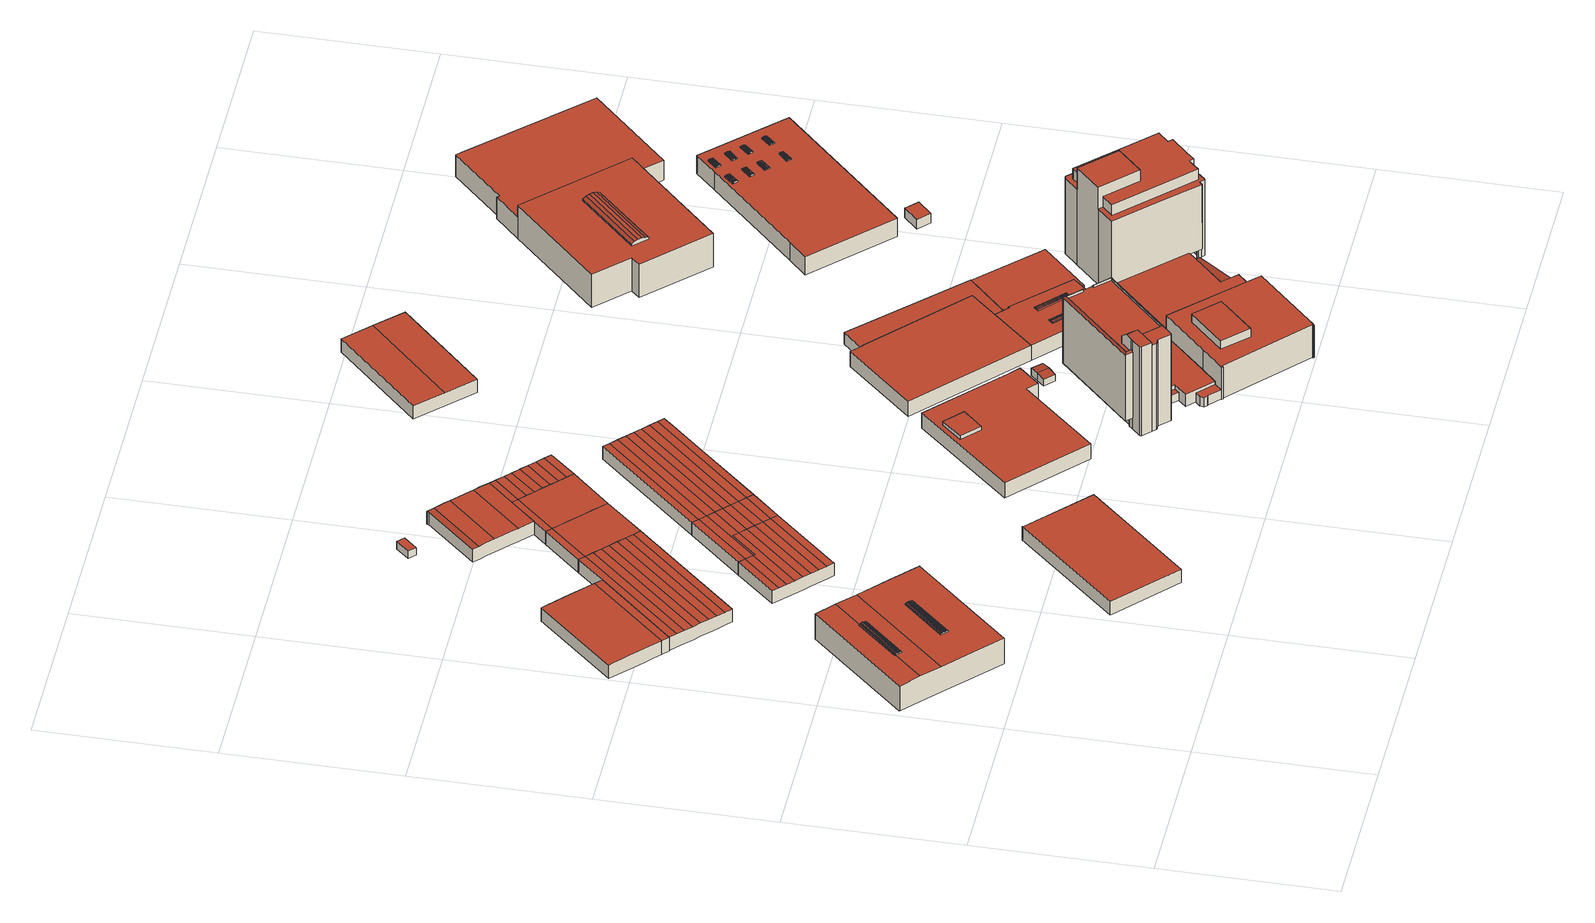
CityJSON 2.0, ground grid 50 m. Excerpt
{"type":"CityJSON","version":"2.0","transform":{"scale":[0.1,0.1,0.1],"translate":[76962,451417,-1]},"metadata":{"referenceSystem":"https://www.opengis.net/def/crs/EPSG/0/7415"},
"CityObjects":{
"building1":{"type":"Building","attributes":{"Volume":10747.98,"Dakoppervlakte":1356.58,"Muuroppervlakte":1214.18,"Vloeroppervlakte":1278.94,"hoogte_Z_max_in_m_NAP":8.5,"GEB_DOEL":"industriefunctie - overige gebruiksfunctie","dateOfConstruction":"2018-01-01","measuredHeight":8.97},"geometry":[{"type":"Solid","lod":"2","boundaries":[[[[0,1,2,3,4,5,6,7,8,9,10,11,12,13]],[[14,15,16,17,18,19,20,21,22]],[[23,24,25,26,14,22,27,28]],[[16,15,29,30,31,32,21,20,33,34]],[[35,36,37,38]],[[39,40,41,42]],[[40,43,44,41]],[[45,46,44,43]],[[46,45,37,36]],[[38,47,48,35]],[[49,48,47,50]],[[50,51,52,49]],[[53,54,55,56]],[[57,58,59,60]],[[61,62,57,60]],[[63,62,61,64]],[[65,66,54,53]],[[67,68,69,70]],[[59,58,68,67]],[[63,64,66,65]],[[71,72,73,74]],[[26,6,5,4,3,29,15,14]],[[3,2,30,29]],[[32,31,30,2,1,0]],[[21,32,0,13,12,11,10,9,23,28,27,22]],[[25,24,23,9,8,7]],[[6,26,25,7]],[[50,47,38,37,17,16,34,51]],[[52,51,34,33]],[[46,36,35,48,49,52,33,20,19,42,41,44]],[[39,42,19,18]],[[39,18,17,37,45,43,40]],[[57,62,63,65,53,56,74,73,69,68,58]],[[70,69,73,72]],[[64,61,60,59,67,70,72,71,55,54,66]],[[56,55,71,74]]]],"semantics":{"surfaces":[{"type":"GroundSurface"},{"type":"RoofSurface"},{"type":"WallSurface"}],"values":[[0,1,1,1,1,1,1,1,1,1,1,1,1,1,1,1,1,1,1,1,1,2,2,2,2,2,2,2,2,2,2,2,2,2,2,2]]}}]},
"building2":{"type":"Building","attributes":{"Volume":2668.89,"Dakoppervlakte":590.25,"Muuroppervlakte":447.57,"Vloeroppervlakte":590.22,"hoogte_Z_max_in_m_NAP":4.31,"GEB_DOEL":"industriefunctie","dateOfConstruction":"1973-01-01","measuredHeight":4.61},"geometry":[{"type":"Solid","lod":"2","boundaries":[[[[75,76,77,78,79,80,81,82,83,84,85,86,87,88,89,90,91,92]],[[93,94,95,96,97,98,99,100,101,102,103,104,105,106,107,108]],[[109,93,108,110]],[[94,93,90,89,88,87,86,85,84,83,100,99,98,97,96,95]],[[100,83,82,101]],[[75,92,110,108]],[[110,92,91,109]],[[93,109,91,90]],[[102,101,82,81,80,79,78,77,76,75,108,107,106,105,104,103]]]],"semantics":{"surfaces":[{"type":"GroundSurface"},{"type":"RoofSurface"},{"type":"WallSurface"}],"values":[[0,1,1,2,2,2,2,2,2]]}}]},
"building3":{"type":"Building","attributes":{"Volume":3566.02,"Dakoppervlakte":826.2,"Muuroppervlakte":524.23,"Vloeroppervlakte":826.19,"hoogte_Z_max_in_m_NAP":4.23,"GEB_DOEL":"overige gebruiksfunctie","dateOfConstruction":"1973-01-01","measuredHeight":4.33},"geometry":[{"type":"Solid","lod":"2","boundaries":[[[[111,112,113,114,115,116,117,118,119,120,121,122,123,124,125,126,127,128,129,130]],[[131,132,133,134,135]],[[131,136,137,132]],[[138,139,137,136]],[[140,141,139,138]],[[141,140,142,143]],[[144,145,143,142]],[[146,147,109,110,148]],[[148,145,144,146]],[[131,135,120,119,118,117,116,115,114,113,112,147,146,144,142,140,138,136]],[[130,110,109,147,112,111]],[[148,110,130,129,128,127,126,125,124,123,122,121,134,133,132,137,139,141,143,145]],[[121,120,135,134]]]],"semantics":{"surfaces":[{"type":"GroundSurface"},{"type":"RoofSurface"},{"type":"WallSurface"}],"values":[[0,1,1,1,1,1,1,1,1,2,2,2,2]]}}]},
"building4":{"type":"Building","attributes":{"Volume":3962.93,"Dakoppervlakte":901.3,"Muuroppervlakte":546.21,"Vloeroppervlakte":901.3,"hoogte_Z_max_in_m_NAP":4.24,"GEB_DOEL":"industriefunctie","dateOfConstruction":"1980-01-01","measuredHeight":4.4},"geometry":[{"type":"Solid","lod":"2","boundaries":[[[[149,150,151,152,153,154]],[[155,156,157,158,159,160]],[[156,151,150,149,158,157]],[[159,158,149,154]],[[159,154,153,152,155,160]],[[152,151,156,155]]]],"semantics":{"surfaces":[{"type":"GroundSurface"},{"type":"RoofSurface"},{"type":"WallSurface"}],"values":[[0,1,2,2,2,2]]}}]},
"building5":{"type":"Building","attributes":{"Volume":1880.44,"Dakoppervlakte":445.49,"Muuroppervlakte":379.42,"Vloeroppervlakte":445.49,"hoogte_Z_max_in_m_NAP":4.12,"GEB_DOEL":"industriefunctie","dateOfConstruction":"1973-01-01","measuredHeight":4.22},"geometry":[{"type":"Solid","lod":"2","boundaries":[[[[161,162,163,164,165,166,167,168,169,170,171,172,173,174,175,176,177,178,179,180,181]],[[182,183,184,185,186]],[[186,187,188,182]],[[187,189,190,188]],[[191,190,189,192]],[[193,194,191,192]],[[194,193,195,196,197,198]],[[199,200,198,197]],[[201,202,200,199]],[[186,185,178,177,176,175,174,173,172,195,193,192,189,187]],[[197,196,171,170,169,168,201,199]],[[202,201,168,167]],[[200,202,167,166,165,164,163,162,161,181,180,183,182,188,190,191,194,198]],[[178,185,184,183,180,179]],[[196,195,172,171]]]],"semantics":{"surfaces":[{"type":"GroundSurface"},{"type":"RoofSurface"},{"type":"WallSurface"}],"values":[[0,1,1,1,1,1,1,1,1,2,2,2,2,2,2]]}}]},
"building6":{"type":"Building","attributes":{"Volume":1142.81,"Dakoppervlakte":270.47,"Muuroppervlakte":344.11,"Vloeroppervlakte":270.47,"hoogte_Z_max_in_m_NAP":4.12,"GEB_DOEL":"industriefunctie","dateOfConstruction":"1975-01-01","measuredHeight":4.23},"geometry":[{"type":"Solid","lod":"2","boundaries":[[[[172,171,170,169,168,203,204,205,206,207,208,209,210,211,178,177,176,175,174,173]],[[212,213,186,185]],[[186,213,214,187]],[[215,189,187,214]],[[189,215,216,192]],[[217,193,192,216]],[[218,201,199,219]],[[219,199,197,220]],[[195,193,217,220,197,196]],[[213,212,211,210,209,208,207,206,205,204,203,218,219,220,217,216,215,214]],[[201,168,169,170,171,196,197,199]],[[171,172,195,196]],[[187,189,192,193,195,172,173,174,175,176,177,178,185,186]],[[178,211,212,185]],[[203,168,201,218]]]],"semantics":{"surfaces":[{"type":"GroundSurface"},{"type":"RoofSurface"},{"type":"WallSurface"}],"values":[[0,1,1,1,1,1,1,1,1,2,2,2,2,2,2]]}}]},
"building7":{"type":"Building","attributes":{"Volume":1272.47,"Dakoppervlakte":294.14,"Muuroppervlakte":300.62,"Vloeroppervlakte":294.13,"hoogte_Z_max_in_m_NAP":4.23,"GEB_DOEL":"overige gebruiksfunctie","dateOfConstruction":"1973-01-01","measuredHeight":4.35},"geometry":[{"type":"Solid","lod":"2","boundaries":[[[[221,222,223,224,225,226,227,120,119,118,117,116,115,114,113,112,228,229]],[[131,135,230,231,232,233,234,235,236,237,146,144,142,140,138,136]],[[146,237,238,147]],[[135,120,227,230]],[[231,230,227,226,225,224,223,222,221,229,237,236,235,234,233,232]],[[228,112,147,238]],[[147,112,113,146]],[[229,228,238,237]],[[144,146,113,114,115,116,117,118,119,120,135,131,136,138,140,142]]]],"semantics":{"surfaces":[{"type":"GroundSurface"},{"type":"RoofSurface"},{"type":"WallSurface"}],"values":[[0,1,1,2,2,2,2,2,2]]}}]},
"building8":{"type":"Building","attributes":{"Volume":32.19,"Dakoppervlakte":12.89,"Muuroppervlakte":38.13,"Vloeroppervlakte":12.89,"hoogte_Z_max_in_m_NAP":2.4,"GEB_DOEL":"overige gebruiksfunctie","dateOfConstruction":"1991-01-01","measuredHeight":2.5},"geometry":[{"type":"Solid","lod":"2","boundaries":[[[[239,240,241,242]],[[243,244,245,246]],[[239,242,244,243]],[[245,244,242,241]],[[240,246,245,241]],[[240,239,243,246]]]],"semantics":{"surfaces":[{"type":"GroundSurface"},{"type":"RoofSurface"},{"type":"WallSurface"}],"values":[[0,1,2,2,2,2]]}}]},
"building9":{"type":"Building","attributes":{"Volume":1713.37,"Dakoppervlakte":397.67,"Muuroppervlakte":342.66,"Vloeroppervlakte":397.62,"hoogte_Z_max_in_m_NAP":4.31,"GEB_DOEL":"industriefunctie","dateOfConstruction":"1973-01-01","measuredHeight":4.36},"geometry":[{"type":"Solid","lod":"2","boundaries":[[[[247,248,249,250,251,252,253,254,255,256,257,258,259,260,261,262,263,264,265,266,267,268]],[[269,270,271,272,273,274,275]],[[276,277,278,279,280,281,272,271]],[[278,282,283,284,285,286,279]],[[287,288,289,290,285,284]],[[290,289,247,268]],[[248,247,289,288]],[[249,248,288,287]],[[283,282,278,277,276,271,270,269,258,257,256,255,254,253,252,251,250,249,287,284]],[[258,269,275,274,260,259]],[[285,290,268,267,266,265,264,263,262,261,260,274,273,272,281,280,279,286]]]],"semantics":{"surfaces":[{"type":"GroundSurface"},{"type":"RoofSurface"},{"type":"WallSurface"}],"values":[[0,1,1,1,1,2,2,2,2,2,2]]}}]},
"building10":{"type":"Building","attributes":{"Volume":1310.96,"Dakoppervlakte":306.96,"Muuroppervlakte":302.37,"Vloeroppervlakte":306.96,"hoogte_Z_max_in_m_NAP":4.23,"GEB_DOEL":"industriefunctie","dateOfConstruction":"1973-01-01","measuredHeight":4.3},"geometry":[{"type":"Solid","lod":"2","boundaries":[[[[291,292,293,294,295,296,297,227,226,225,224,223,222,221,229,228,259,298]],[[299,237,236,235,234,233,232,231,230,300,301,302,303,304,305,306]],[[237,299,275,238]],[[236,237,229,221,222,223,224,225,226,227,230,231,232,233,234,235]],[[227,297,300,230]],[[259,228,238,275]],[[229,237,238,228]],[[275,299,298,259]],[[305,304,303,302,301,300,297,296,295,294,293,292,291,298,299,306]]]],"semantics":{"surfaces":[{"type":"GroundSurface"},{"type":"RoofSurface"},{"type":"WallSurface"}],"values":[[0,1,1,2,2,2,2,2,2]]}}]},
"building11":{"type":"Building","attributes":{"Volume":3367.77,"Dakoppervlakte":792.45,"Muuroppervlakte":506.01,"Vloeroppervlakte":792.45,"hoogte_Z_max_in_m_NAP":4.12,"GEB_DOEL":"industriefunctie","dateOfConstruction":"1973-01-01","measuredHeight":4.25},"geometry":[{"type":"Solid","lod":"2","boundaries":[[[[307,308,309,310,311,312,313,314,315,316,317,211,210,209,208,207,206,205,204,203]],[[318,319,220,217]],[[319,320,219,220]],[[321,218,219,320]],[[318,217,216,322]],[[323,324,325,326,213,212]],[[213,326,327,214]],[[327,328,215,214]],[[215,328,322,216]],[[307,203,218,321]],[[211,317,323,212]],[[317,316,324,323]],[[325,324,316,315]],[[325,315,314,313,312,311,310,309,308,307,321,320,319,318,322,328,327,326]],[[218,203,204,205,206,207,208,209,210,211,212,213,214,215,216,217,220,219]]]],"semantics":{"surfaces":[{"type":"GroundSurface"},{"type":"RoofSurface"},{"type":"WallSurface"}],"values":[[0,1,1,1,1,1,1,1,1,2,2,2,2,2,2]]}}]},
"building12":{"type":"Building","attributes":{"Volume":862.24,"Dakoppervlakte":200.87,"Muuroppervlakte":257.98,"Vloeroppervlakte":200.87,"hoogte_Z_max_in_m_NAP":4.23,"GEB_DOEL":"industriefunctie","dateOfConstruction":"1973-01-01","measuredHeight":4.31},"geometry":[{"type":"Solid","lod":"2","boundaries":[[[[329,297,296,295,294,293,292,291,298,259,258,330,331,332,333,334,335,336,337,338]],[[339,299,306,340]],[[299,339,269,275]],[[300,341,342,301]],[[342,343,302,301]],[[343,344,303,302]],[[303,344,345,304]],[[346,347,348,305,304,345]],[[348,340,306,305]],[[299,275,259,298,291,292,293,294,295,296,297,300,301,302,303,304,305,306]],[[297,329,341,300]],[[341,329,338,337,336,335,334,333,332,331,330,258,269,339,340,348,347,346,345,344,343,342]],[[258,259,275,269]]]],"semantics":{"surfaces":[{"type":"GroundSurface"},{"type":"RoofSurface"},{"type":"WallSurface"}],"values":[[0,1,1,1,1,1,1,1,1,2,2,2,2]]}}]},
"building13":{"type":"Building","attributes":{"Volume":5347.95,"Dakoppervlakte":1059.22,"Muuroppervlakte":720.43,"Vloeroppervlakte":1059.22,"hoogte_Z_max_in_m_NAP":6.15,"GEB_DOEL":"industriefunctie","dateOfConstruction":"1973-01-01","measuredHeight":6.22},"geometry":[{"type":"Solid","lod":"2","boundaries":[[[[349,350,351,352,353,354,355]],[[356,357,358,359,360,361,362],[363,364,365,366]],[[367,368,369,370]],[[352,351,362,361]],[[350,349,357,356]],[[349,355,358,357]],[[354,359,358,355]],[[354,353,360,359]],[[352,361,360,353]],[[368,365,364,369]],[[370,369,364,363]],[[370,363,366,367]],[[368,367,366,365]],[[351,350,356,362]]]],"semantics":{"surfaces":[{"type":"GroundSurface"},{"type":"RoofSurface"},{"type":"WallSurface"}],"values":[[0,1,1,2,2,2,2,2,2,2,2,2,2,2]]}}]},
"building14":{"type":"Building","attributes":{"Volume":13718.9,"Dakoppervlakte":937.54,"Muuroppervlakte":2830.19,"Vloeroppervlakte":837.13,"hoogte_Z_max_in_m_NAP":29.61,"GEB_DOEL":"kantoorfunctie - logiesfunctie - woonfunctie","dateOfConstruction":"1979-01-01","measuredHeight":29.76},"geometry":[{"type":"Solid","lod":"2","boundaries":[[[[371,372,373,374,375,376,377,378,379,380,381,382,383,384,385,386,387,388,389,390,391,392,393,394,395,396,397,398,399,400,401,402,403,404,405,406,407,408,409,410,411,412]],[[413,414,415,416,417,418,419]],[[420,421,422,423,424,425,426,427,428,429]],[[430,431,432,433,434,435,436]],[[437,438,439,440,441,442,443,444,445,446,447,448,449,450,451,452,453]],[[454,455,456,457,458,459,460]],[[458,457,461,462,463,464]],[[465,466,467,468,469,470]],[[471,472,473,474,475,476,477,478,479]],[[480,481,482,483,484]],[[485,480,484,483,486,487,488,489]],[[490,491,492,493]],[[491,490,494,495,496]],[[497,495,494,498,499,500]],[[386,424,423,387]],[[429,428,435,392,391]],[[421,420,429,391,390,389]],[[421,389,388,422]],[[423,422,388,387]],[[434,433,394,393]],[[435,434,393,392]],[[430,436,398,397]],[[396,431,430,397]],[[396,395,432,431]],[[395,394,433,432]],[[435,428,427,399,398,436]],[[444,501,407,406]],[[444,406,405,445]],[[445,405,404,446]],[[381,380,450,449]],[[379,451,450,380]],[[460,459,458,385,384,383]],[[382,454,460,383]],[[449,455,454,382,381]],[[461,446,404,403,470,462]],[[463,424,386,464]],[[386,385,458,464]],[[402,401,466,465]],[[401,400,467,466]],[[402,465,470,403]],[[455,449,448,456]],[[456,448,447,457]],[[446,461,457,447]],[[371,412,474,473]],[[475,474,412,411]],[[476,475,411,410]],[[477,476,410,409]],[[408,407,501,478,477,409]],[[501,444,479,478]],[[415,375,374,488,487,492]],[[374,373,489,488]],[[485,489,373,372,472]],[[415,492,491,416]],[[500,451,379,378,419,497]],[[497,419,418,495]],[[495,418,417,496]],[[417,416,491,496]],[[486,493,492,487]],[[443,471,479,444]],[[440,482,481,442,441]],[[440,439,493,486,483,482]],[[490,438,437,494]],[[498,494,437,453,452,499]],[[451,500,499,452]],[[490,493,439,438]],[[480,485,472,471,443,442,481]],[[425,469,468,426]],[[426,468,467,400,399,427]],[[463,462,470,469,425,424]],[[378,377,413,419]],[[415,414,376,375]],[[377,376,414,413]],[[372,371,473,472]]]],"semantics":{"surfaces":[{"type":"GroundSurface"},{"type":"OuterCeilingSurface"},{"type":"RoofSurface"},{"type":"WallSurface"}],"values":[[0,1,2,2,2,2,2,2,2,2,2,2,2,2,3,3,3,3,3,3,3,3,3,3,3,3,3,3,3,3,3,3,3,3,3,3,3,3,3,3,3,3,3,3,3,3,3,3,3,3,3,3,3,3,3,3,3,3,3,3,3,3,3,3,3,3,3,3,3,3,3,3,3]]}}]},
"building15":{"type":"Building","attributes":{"Volume":48.97,"Dakoppervlakte":21.33,"Muuroppervlakte":42.6,"Vloeroppervlakte":21.27,"hoogte_Z_max_in_m_NAP":2.38,"GEB_DOEL":"onbekend","dateOfConstruction":"1973-01-01","measuredHeight":2.4},"geometry":[{"type":"Solid","lod":"2","boundaries":[[[[502,503,504,505,506,507]],[[508,509,510,511]],[[512,508,511,513]],[[510,509,502,507]],[[505,504,512,513]],[[512,504,503,508]],[[510,507,506,505,513,511]],[[503,502,509,508]]]],"semantics":{"surfaces":[{"type":"GroundSurface"},{"type":"RoofSurface"},{"type":"WallSurface"}],"values":[[0,1,1,2,2,2,2,2]]}}]},
"building16":{"type":"Building","attributes":{"Volume":3005.32,"Dakoppervlakte":687.65,"Muuroppervlakte":471.65,"Vloeroppervlakte":687.64,"hoogte_Z_max_in_m_NAP":4.39,"GEB_DOEL":"industriefunctie","dateOfConstruction":"1969-01-01","measuredHeight":4.41},"geometry":[{"type":"Solid","lod":"2","boundaries":[[[[514,515,516,517,518,519,520,521]],[[522,523,524,525]],[[526,527,525,524,528,529]],[[517,516,527,526,529,528,519,518]],[[527,516,515,514,522,525]],[[521,523,522,514]],[[523,521,520,519,528,524]]]],"semantics":{"surfaces":[{"type":"GroundSurface"},{"type":"RoofSurface"},{"type":"WallSurface"}],"values":[[0,1,1,2,2,2,2]]}}]},
"building17":{"type":"Building","attributes":{"Volume":9925.84,"Dakoppervlakte":2182.81,"Muuroppervlakte":983.28,"Vloeroppervlakte":2180.45,"hoogte_Z_max_in_m_NAP":5.32,"GEB_DOEL":"bijeenkomstfunctie","dateOfConstruction":"1974-01-01","measuredHeight":5.38},"geometry":[{"type":"Solid","lod":"2","boundaries":[[[[530,531,532,533,534,535,536,537,538,539,540]],[[541,542,543,544,545,546]],[[547,548,549,550,551,552,545],[553,554,555,556],[557,558,559,560,561]],[[562,563,564,565]],[[566,562,565,567]],[[568,569,566,567]],[[570,571,569,568]],[[572,573,571,570]],[[574,575,573,572]],[[576,575,574,577]],[[577,578,579,576]],[[580,581,582,583]],[[584,580,583,585]],[[586,587,588,589]],[[590,591,589,588]],[[590,592,593,591]],[[592,582,581,593]],[[594,587,586,595]],[[595,596,597,594]],[[598,599,600,601,602,603,604,605]],[[606,607,608,609,610,611]],[[534,533,542,541,610]],[[532,543,542,533]],[[543,532,531,544]],[[544,531,530,545]],[[547,540,539,599,548]],[[547,545,530,540]],[[574,572,570,568,567,565,564,556,555,578,577]],[[579,578,555,554]],[[566,569,571,573,575,576,579,554,553,563,562]],[[564,563,553,556]],[[583,561,560,585]],[[584,585,560,559]],[[586,589,591,593,581,580,584,559,558,596,595]],[[558,557,597,596]],[[588,587,594,597,557,561,583,582,592,590]],[[601,537,536,602]],[[539,538,600,599]],[[537,601,600,538]],[[610,609,535,534]],[[608,607,603,602]],[[548,599,598,549]],[[550,549,598,605]],[[550,605,604,551]],[[604,603,607,606,552,551]],[[552,606,611,546,545]],[[541,546,611,610]],[[608,602,536,535,609]]]],"semantics":{"surfaces":[{"type":"GroundSurface"},{"type":"RoofSurface"},{"type":"WallSurface"}],"values":[[0,1,1,1,1,1,1,1,1,1,1,1,1,1,1,1,1,1,1,1,1,2,2,2,2,2,2,2,2,2,2,2,2,2,2,2,2,2,2,2,2,2,2,2,2,2,2,2]]}}]},
"building18":{"type":"Building","attributes":{"Volume":29161.07,"Dakoppervlakte":2167.33,"Muuroppervlakte":4927.2,"Vloeroppervlakte":1626.08,"hoogte_Z_max_in_m_NAP":32.42,"GEB_DOEL":"industriefunctie - kantoorfunctie - woonfunctie","dateOfConstruction":"1973-01-01","measuredHeight":32.56},"geometry":[{"type":"MultiSurface","lod":"2","boundaries":[[[612,613,614,615]],[[616,617,618,619]],[[620,621,622,623]],[[624,625,626,627,628,629,630,631,632,633,634,393,635,636,637,638,639,640,641,642,643,644,645,646,647,648,649,650,651,652,653,654,655,656,657,658,659]],[[660,661,662,663,664,665,666,667,668,669,670,671,672,673,674,675,676,677,678,679,680,681,682,683,684,685,686]],[[687,688,689,690]],[[691,692,693,694]],[[695,696,697,698,699,700,701,702,703,704,705,706,707,708,709,710,711,712,713,714,715,716,717,718,719,720,721,722,723,724,725,726,727,728,729,730,731,732,733,734,735,736,737,738,739,740,741,742,743,744],[745,746,747,748,749,750,751,752,753,754,755,756,757,758,759,760]],[[761,762,763,764,765,766,767,768,769,770,771,772,773],[774,775,776,777]],[[778,779,780,781]],[[782,783,784,785,786,787,788,789,790,791,792,793,794,795,796,797,798]],[[799,800,801,802,803,804,805,806,807,808]],[[809,810,811,812]],[[813,814,815,816,817,818,819,820,821,822,823,824,825,826,827,828]],[[829,830,714,804,803]],[[831,832,833,834,835,836,837,838,839,840,841,842,843,844,845,846,847,848]],[[768,767,799,849,391]],[[768,391,635,393,770,769]],[[393,634,771,770]],[[771,634,633,772]],[[772,633,632,773]],[[773,632,631,761]],[[631,630,762,761]],[[762,630,629,763]],[[764,763,629,628]],[[765,764,628,627]],[[766,765,627,850,800]],[[779,775,774,780]],[[774,777,781,780]],[[781,777,776,778]],[[776,775,779,778]],[[783,782,817,665,664]],[[783,664,663,845,784]],[[802,801,800,850,626,718,717]],[[803,802,717,851,687,716]],[[799,808,807,852,390,849]],[[853,824,809,812,839,854]],[[825,824,853,852,807]],[[667,815,814,813,669,668]],[[816,815,667,666,665,817]],[[803,716,687,690,829]],[[845,663,662,846]],[[846,662,661,847]],[[661,660,848,847]],[[686,831,848,660]],[[831,686,685,832]],[[834,696,695,835]],[[639,638,836,835,695]],[[836,638,637,837]],[[838,837,637,636]],[[839,838,636,854]],[[713,805,804,714]],[[826,825,807,806,805,713,712,827]],[[843,786,785,844]],[[787,786,843,842,841,789,788]],[[790,789,841,840]],[[822,794,793,823]],[[794,822,821,820,819,797,796,795]],[[818,798,797,819]],[[817,782,798,818]],[[845,844,785,784]],[[811,810,792,791]],[[792,810,809,824,823,793]],[[839,812,811,791,790,840]],[[766,800,799,767]],[[641,640,744,743]],[[642,641,743,742]],[[643,642,742,741]],[[741,740,739,644,643]],[[739,738,645,644]],[[645,738,737,646]],[[647,646,737,736]],[[648,647,736,735]],[[735,734,649,648]],[[734,733,650,649]],[[651,650,733,732]],[[652,651,732,731]],[[731,730,653,652]],[[730,729,654,653]],[[655,654,729,728]],[[655,728,727,656]],[[727,726,657,656]],[[726,725,658,657]],[[725,724,723,659,658]],[[722,624,659,723]],[[625,624,722,721]],[[721,720,719,626,625]],[[719,718,626]],[[715,714,830,689,688]],[[829,690,689,830]],[[671,670,711,710]],[[710,709,672,671]],[[709,708,673,672]],[[708,707,674,673]],[[707,706,675,674]],[[706,705,676,675]],[[705,704,677,676]],[[704,703,678,677]],[[678,703,702,679]],[[702,701,680,679]],[[681,680,701,700]],[[700,699,682,681]],[[683,682,699,698]],[[697,684,683,698]],[[620,623,750,749]],[[620,749,752,621]],[[622,621,752,751]],[[623,622,751,750]],[[616,619,746,745]],[[617,616,745,748]],[[748,747,618,617]],[[619,618,747,746]],[[614,613,758,757]],[[760,615,614,757]],[[612,615,760,759]],[[613,612,759,758]],[[693,692,754,753]],[[693,753,756,694]],[[756,755,691,694]],[[692,691,755,754]],[[813,828,827,712,711,670,669]],[[833,832,685,684,697,696,834]],[[640,639,695,744]],[[687,851,717,716,715,688]]],"semantics":{"surfaces":[{"type":"GroundSurface"},{"type":"OuterCeilingSurface"},{"type":"RoofSurface"},{"type":"WallSurface"}],"values":[0,0,0,0,0,0,0,1,2,2,2,2,2,2,2,2,3,3,3,3,3,3,3,3,3,3,3,3,3,3,3,3,3,3,3,3,3,3,3,3,3,3,3,3,3,3,3,3,3,3,3,3,3,3,3,3,3,3,3,3,3,3,3,3,3,3,3,3,3,3,3,3,3,3,3,3,3,3,3,3,3,3,3,3,3,3,3,3,3,3,3,3,3,3,3,3,3,3,3,3,3,3,3,3,3,3,3,3,3,3,3,3,3,3,3,3,3,3,3,3,3,3,3,3]}}]},
"building19":{"type":"Building","attributes":{"Volume":82.69,"Dakoppervlakte":25.57,"Muuroppervlakte":65.87,"Vloeroppervlakte":25.57,"hoogte_Z_max_in_m_NAP":3.09,"GEB_DOEL":"overige gebruiksfunctie","dateOfConstruction":"1988-01-01","measuredHeight":3.23},"geometry":[{"type":"Solid","lod":"2","boundaries":[[[[855,856,857,858,859,860,861]],[[862,863,864,865,866,867,868]],[[862,868,867,858,857,856]],[[862,856,855,861,864,863]],[[866,865,864,861,860,859]],[[866,859,858,867]]]],"semantics":{"surfaces":[{"type":"GroundSurface"},{"type":"RoofSurface"},{"type":"WallSurface"}],"values":[[0,1,2,2,2,2]]}}]},
"building20":{"type":"Building","attributes":{"Volume":8898.22,"Dakoppervlakte":1486.26,"Muuroppervlakte":980.01,"Vloeroppervlakte":1484.72,"hoogte_Z_max_in_m_NAP":6.44,"GEB_DOEL":"industriefunctie - kantoorfunctie","dateOfConstruction":"1969-01-01","measuredHeight":6.4},"geometry":[{"type":"Solid","lod":"2","boundaries":[[[[869,870,871,872,873,874,875,876]],[[877,878,879,880,881,882,883,884],[885,886,887,888,889],[890,891,892,893],[894,895,896,897],[898,899,900,901,902],[903,904,905,906],[907,908,909,910],[911,912,913,914],[915,916,917,918]],[[919,920,921,922]],[[923,924,920,919]],[[925,926,924,923]],[[927,928,926,925]],[[928,927,929,930]],[[931,932,933,934]],[[935,932,931,936]],[[937,938,939,940]],[[941,942,938,937]],[[943,944,942,941]],[[945,944,943,946]],[[947,948,945,946]],[[949,950,948,947]],[[950,949,951,952]],[[953,952,951,954]],[[955,956,957,958]],[[959,958,957,960]],[[961,962,963,964]],[[956,955,964,963]],[[965,966,967,968]],[[969,967,966,970]],[[970,971,972,969]],[[961,972,971,962]],[[973,974,975,976]],[[977,978,974,973]],[[979,980,978,977]],[[981,982,983,984]],[[985,986,980,979]],[[987,986,985,988]],[[989,987,988,990]],[[984,989,990,981]],[[991,992,993,994]],[[995,992,991,996]],[[997,995,996,998]],[[998,999,1000,997]],[[1000,999,1001,1002]],[[1003,1002,1001,1004]],[[1003,1004,1005,1006]],[[1005,1007,1008,1006]],[[1009,1010,1011,1012]],[[1013,1010,1009,1014]],[[1015,1013,1014,1016]],[[1017,1018,1019,1020]],[[1011,1019,1018,1012]],[[1021,1015,1016,1022]],[[1021,1022,1023,1024]],[[1024,1023,1025,1026]],[[1027,1028,1029,1030]],[[1031,1032,1028,1027]],[[1031,1033,1034,1032]],[[1035,1036,1034,1033]],[[1037,1038,1036,1035]],[[1039,1038,1037,1040]],[[1039,1040,1041,1042]],[[1043,1042,1041,1044]],[[1045,1046,1047,1048]],[[1049,1050,1046,1045]],[[1049,1051,1052,1050]],[[1053,1054,1052,1051]],[[1055,1054,1053,1056]],[[1057,1058,1055,1056]],[[1059,1058,1057,1060]],[[1060,1061,1062,1059]],[[930,929,934,933]],[[873,872,884,883]],[[871,877,884,872]],[[871,870,878,877]],[[870,869,879,878]],[[869,876,880,879]],[[882,881,880,876,875,874]],[[883,882,874,873]],[[895,894,936,931,934,929,927,925,923,919,922]],[[936,894,897,935]],[[897,896,921,920,924,926,928,930,933,932,935]],[[922,921,896,895]],[[912,954,951,949,947,946,943,941,937,940,913]],[[911,953,954,912]],[[914,939,938,942,944,945,948,950,952,953,911]],[[940,939,914,913]],[[960,957,887,886]],[[885,959,960,886]],[[885,889,968,967,969,972,961,964,955,958,959]],[[968,889,888,965]],[[962,971,970,966,965,888,887,957,956,963]],[[904,982,981,990,988,985,979,977,973,976,905]],[[903,983,982,904]],[[906,975,974,978,980,986,987,989,984,983,903]],[[976,975,906,905]],[[909,908,1007,1005,1004,1001,999,998,996,991,994]],[[907,1008,1007,908]],[[907,910,993,992,995,997,1000,1002,1003,1006,1008]],[[994,993,910,909]],[[1023,1022,1016,1014,1009,898,902,1025]],[[901,1026,1025,902]],[[900,1020,1019,1011,1010,1013,1015,1021,1024,1026,901]],[[1020,900,899,1017]],[[1012,1018,1017,899,898,1009]],[[917,916,1044,1041,1040,1037,1035,1033,1031,1027,1030]],[[915,1043,1044,916]],[[915,918,1029,1028,1032,1034,1036,1038,1039,1042,1043]],[[1030,1029,918,917]],[[890,893,1061,1060,1057,1056,1053,1051,1049,1045,1048]],[[892,1062,1061,893]],[[892,891,1047,1046,1050,1052,1054,1055,1058,1059,1062]],[[1048,1047,891,890]]]],"semantics":{"surfaces":[{"type":"GroundSurface"},{"type":"RoofSurface"},{"type":"WallSurface"}],"values":[[0,1,1,1,1,1,1,1,1,1,1,1,1,1,1,1,1,1,1,1,1,1,1,1,1,1,1,1,1,1,1,1,1,1,1,1,1,1,1,1,1,1,1,1,1,1,1,1,1,1,1,1,1,1,1,1,1,1,1,1,1,1,1,1,1,1,2,2,2,2,2,2,2,2,2,2,2,2,2,2,2,2,2,2,2,2,2,2,2,2,2,2,2,2,2,2,2,2,2,2,2,2,2,2,2,2,2]]}}]},
"building21":{"type":"Building","attributes":{"Volume":24754.44,"Dakoppervlakte":2793.41,"Muuroppervlakte":2233.31,"Vloeroppervlakte":2786.13,"hoogte_Z_max_in_m_NAP":12.43,"GEB_DOEL":"industriefunctie","dateOfConstruction":"2006-01-01","measuredHeight":12.32},"geometry":[{"type":"Solid","lod":"2","boundaries":[[[[1063,1064,1065,1066,1067,1068,1069,1070,1071,1072,1073,1074,1075,1076]],[[1077,1078,1079,1080,1081,1082,1083,1084,1085]],[[1086,1087,1088,1089,1090,1091],[1092,1093,1094,1095]],[[1096,1097,1098,1099]],[[1100,1097,1096,1101]],[[1102,1103,1100,1101]],[[1104,1103,1102,1105]],[[1105,1106,1107,1104]],[[1108,1109,1110,1111]],[[1074,1073,1084,1083]],[[1084,1073,1072,1071,1077,1085]],[[1071,1070,1078,1077]],[[1078,1070,1069,1079]],[[1068,1080,1079,1069]],[[1068,1067,1090,1089,1080]],[[1067,1066,1091,1090]],[[1065,1064,1087,1086]],[[1101,1096,1099,1094,1093,1106,1105,1102]],[[1092,1107,1106,1093]],[[1103,1104,1107,1092,1095,1098,1097,1100]],[[1099,1098,1095,1094]],[[1076,1075,1110,1109]],[[1109,1108,1063,1076]],[[1083,1082,1111,1110,1075,1074]],[[1088,1081,1080,1089]],[[1063,1108,1111,1082,1081,1088,1087,1064]],[[1066,1065,1086,1091]]]],"semantics":{"surfaces":[{"type":"GroundSurface"},{"type":"RoofSurface"},{"type":"WallSurface"}],"values":[[0,1,1,1,1,1,1,1,1,2,2,2,2,2,2,2,2,2,2,2,2,2,2,2,2,2,2]]}}]}
},
"vertices":[
[22,784,5],[23,785,5],[277,1060,5],[278,1060,5],[327,1015,5],[377,968,5],[454,898,5],[527,830,5],[526,829,5],[272,553,5],[270,555,5],[199,621,5],[122,692,5],[72,738,5],[377,968,89],[327,1015,90],[253,935,90],[259,930,90],[267,922,90],[160,805,90],[146,818,90],[72,738,90],[122,692,89],[272,553,89],[526,829,89],[527,830,89],[454,898,90],[199,621,90],[270,555,89],[278,1060,88],[277,1060,88],[23,785,88],[22,784,88],[143,821,90],[250,938,90],[149,815,95],[151,813,95],[259,930,95],[256,932,95],[267,922,92],[265,924,93],[158,807,93],[160,805,92],[263,926,94],[156,809,94],[261,928,95],[153,811,95],[254,934,94],[147,817,94],[145,819,93],[252,936,93],[250,938,92],[143,821,92],[255,717,93],[362,834,93],[360,836,92],[253,719,92],[264,709,95],[266,707,94],[373,824,94],[371,826,95],[369,828,95],[261,711,95],[259,713,95],[366,830,95],[257,715,94],[364,832,94],[375,822,93],[268,705,93],[270,703,92],[377,820,92],[360,836,90],[377,820,90],[270,703,90],[253,719,90],
[132,1441,7],[113,1459,7],[94,1476,7],[75,1493,7],[57,1510,7],[38,1528,7],[19,1545,7],[6,1557,7],[209,1778,7],[223,1765,7],[242,1748,7],[261,1730,7],[279,1713,7],[298,1695,7],[317,1678,7],[335,1661,7],[354,1643,7],[150,1424,7],[335,1661,53],[317,1678,53],[298,1695,53],[279,1713,53],[261,1730,53],[242,1748,52],[223,1765,52],[209,1778,51],[6,1557,51],[19,1545,52],[38,1528,52],[57,1510,53],[75,1493,53],[94,1476,53],[113,1459,53],[132,1441,52],[354,1643,52],[150,1424,52],
[354,1643,9],[427,1722,9],[443,1707,9],[463,1689,9],[482,1671,9],[501,1654,9],[520,1636,9],[540,1618,9],[559,1600,9],[576,1585,9],[300,1286,9],[299,1287,9],[283,1301,9],[264,1319,9],[245,1337,9],[226,1355,9],[206,1372,9],[187,1390,9],[168,1408,9],[150,1424,9],[559,1600,52],[283,1301,52],[299,1287,52],[300,1286,52],[576,1585,52],[540,1618,52],[264,1319,52],[520,1636,52],[245,1337,52],[501,1654,52],[226,1355,52],[482,1671,52],[206,1372,52],[463,1689,52],[187,1390,52],[443,1707,52],[427,1722,52],[168,1408,52],
[788,607,8],[790,604,8],[957,450,8],[693,164,8],[526,317,8],[523,320,8],[693,164,52],[957,450,52],[790,604,52],[788,607,52],[523,320,52],[526,317,52],
[507,1095,9],[488,1112,9],[469,1130,9],[450,1147,9],[431,1165,9],[412,1183,9],[396,1198,9],[498,1309,9],[515,1293,9],[534,1276,9],[539,1272,9],[606,1345,9],[620,1331,9],[639,1314,9],[658,1296,9],[677,1278,9],[696,1261,9],[712,1246,9],[543,1063,9],[543,1062,9],[526,1077,9],[526,1077,51],[543,1062,51],[543,1063,51],[712,1246,51],[696,1261,51],[677,1278,51],[507,1095,51],[658,1296,51],[488,1112,51],[469,1130,51],[639,1314,51],[620,1331,51],[450,1147,51],[606,1345,51],[539,1272,51],[534,1276,51],[431,1165,51],[515,1293,51],[412,1183,51],[498,1309,51],[396,1198,51],
[638,1461,9],[655,1445,9],[674,1428,9],[693,1410,9],[712,1393,9],[731,1375,9],[750,1358,9],[769,1340,9],[785,1325,9],[785,1325,51],[769,1340,51],[750,1358,51],[731,1375,51],[712,1393,51],[693,1410,51],[638,1461,51],[655,1445,51],[674,1428,51],
[561,1796,9],[581,1778,9],[600,1761,9],[619,1743,9],[638,1725,9],[658,1707,9],[674,1692,9],[526,1829,9],[542,1814,9],[674,1692,52],[658,1707,52],[638,1725,52],[619,1743,52],[600,1761,52],[581,1778,52],[561,1796,52],[542,1814,52],[526,1829,52],
[450,2191,9],[415,2153,9],[397,2170,9],[431,2208,9],[450,2191,34],[431,2208,34],[397,2170,34],[415,2153,34],
[549,2146,9],[547,2148,9],[549,2151,9],[566,2134,9],[585,2117,9],[590,2113,9],[604,2100,9],[622,2082,9],[641,2065,9],[660,2048,9],[679,2031,9],[697,2013,9],[629,1940,9],[561,1867,9],[542,1884,9],[524,1901,9],[505,1919,9],[486,1936,9],[468,1953,9],[449,1971,9],[430,1988,9],[416,2002,9],[697,2013,52],[679,2031,53],[660,2048,53],[524,1901,53],[542,1884,53],[561,1867,52],[629,1940,52],[641,2065,53],[622,2082,53],[604,2100,53],[468,1953,53],[486,1936,53],[505,1919,53],[590,2113,53],[585,2117,53],[566,2134,52],[430,1988,52],[449,1971,53],[549,2151,51],[547,2148,51],[549,2146,51],[416,2002,51],
[664,1908,9],[684,1890,9],[703,1872,9],[722,1855,9],[741,1837,9],[761,1819,9],[778,1803,9],[645,1926,9],[645,1926,52],[778,1803,52],[761,1819,52],[741,1837,52],[722,1855,52],[703,1872,52],[684,1890,52],[664,1908,52],
[907,1752,9],[924,1736,9],[943,1719,9],[962,1701,9],[981,1684,9],[1000,1666,9],[1019,1649,9],[1038,1631,9],[1054,1617,9],[1027,1587,9],[932,1484,9],[962,1701,51],[943,1719,51],[924,1736,51],[907,1752,51],[981,1684,51],[932,1484,51],[1027,1587,51],[1054,1617,51],[1038,1631,51],[1019,1649,51],[1000,1666,51],
[845,1877,9],[713,1999,9],[732,1981,9],[751,1964,9],[752,1963,9],[767,1949,9],[770,1946,9],[790,1928,9],[809,1910,9],[828,1892,9],[713,1999,52],[732,1981,52],[845,1877,52],[828,1892,52],[809,1910,52],[790,1928,52],[770,1946,52],[767,1949,52],[752,1963,52],[751,1964,52],
[1433,741,9],[1379,682,9],[1351,708,9],[1156,497,9],[950,687,9],[1198,957,9],[1404,767,9],[1379,682,59],[1433,741,59],[1404,767,59],[1198,957,59],[950,687,59],[1156,497,59],[1351,708,59],[1158,790,59],[1107,837,59],[1159,893,59],[1210,846,59],[1210,846,71],[1159,893,71],[1107,837,71],[1158,790,71],
[1311,352,9],[1300,363,9],[1277,387,9],[1277,390,9],[1301,414,9],[1312,425,9],[1316,425,9],[1512,618,9],[1535,595,9],[1539,591,9],[1557,573,9],[1559,571,9],[1580,550,9],[1581,549,9],[1599,530,9],[1598,528,9],[1617,509,9],[1653,545,9],[1729,469,9],[1655,396,9],[1532,273,9],[1489,231,9],[1469,210,9],[1439,240,9],[1437,240,9],[1428,248,9],[1430,261,9],[1444,274,9],[1420,296,9],[1442,319,9],[1425,335,9],[1432,342,9],[1421,352,9],[1417,356,9],[1403,370,9],[1386,353,9],[1386,350,9],[1379,343,9],[1375,339,9],[1358,322,9],[1355,322,9],[1326,352,9],[1316,425,46],[1312,425,46],[1301,414,46],[1285,430,46],[1284,431,46],[1492,638,46],[1512,618,46],[1655,396,49],[1729,469,49],[1653,545,49],[1617,509,49],[1598,528,49],[1427,358,49],[1454,332,49],[1420,296,49],[1489,231,49],[1532,273,49],[1430,261,40],[1428,248,40],[1437,240,40],[1439,240,40],[1469,210,40],[1489,231,40],[1444,274,40],[1492,629,262],[1292,430,262],[1305,418,262],[1338,451,262],[1340,449,262],[1363,425,262],[1338,401,262],[1386,353,262],[1403,370,262],[1417,356,262],[1591,529,262],[1553,568,262],[1557,573,262],[1539,591,262],[1535,595,262],[1530,591,262],[1508,613,262],[1559,571,264],[1557,573,264],[1553,568,271],[1591,529,271],[1599,530,265],[1581,549,264],[1580,550,264],[1417,356,271],[1421,352,264],[1598,528,264],[1598,528,265],[1432,342,36],[1425,335,36],[1442,319,36],[1454,332,36],[1427,358,36],[1421,352,36],[1338,401,297],[1300,363,297],[1311,352,297],[1326,352,297],[1355,322,297],[1358,322,297],[1375,339,297],[1386,350,297],[1386,353,297],[1347,409,306],[1363,425,286],[1338,451,286],[1321,434,306],[1323,432,306],[1300,363,306],[1305,418,306],[1301,414,306],[1277,390,306],[1277,387,306],[1292,430,271],[1285,430,266],[1301,414,265],[1305,418,271],[1492,629,271],[1492,638,265],[1284,431,265],[1512,618,264],[1508,613,271],[1530,591,271],[1535,595,264],[1386,350,262],
[1432,678,10],[1452,699,10],[1472,719,10],[1498,693,10],[1480,673,10],[1459,652,10],[1452,699,34],[1432,678,32],[1459,652,32],[1480,673,34],[1472,719,32],[1498,693,32],
[1216,2512,10],[1286,2442,10],[1359,2369,10],[1281,2291,10],[1121,2132,10],[1118,2129,10],[1045,2201,10],[975,2272,10],[1216,2512,53],[975,2272,53],[1045,2201,54],[1286,2442,54],[1281,2291,53],[1359,2369,53],[1118,2129,53],[1121,2132,53],
[1532,731,9],[1239,1001,9],[1416,1192,9],[1445,1164,9],[1446,1165,9],[1506,1225,9],[1787,943,9],[1953,776,9],[1824,647,9],[1812,658,9],[1719,558,9],[1446,1165,59],[1445,1164,59],[1416,1192,59],[1239,1001,59],[1532,731,59],[1709,923,59],[1719,558,59],[1812,658,59],[1827,675,59],[1681,821,59],[1678,817,59],[1642,850,59],[1678,741,59],[1690,754,59],[1765,684,59],[1754,672,59],[1710,624,59],[1635,693,59],[1646,706,59],[1722,637,59],[1720,635,59],[1680,742,62],[1678,741,60],[1754,672,60],[1755,673,62],[1681,744,62],[1756,675,62],[1758,676,63],[1683,746,63],[1759,678,63],[1684,747,63],[1761,680,63],[1686,749,63],[1763,681,62],[1687,751,62],[1689,752,62],[1764,683,62],[1765,684,60],[1690,754,60],[1645,705,62],[1644,703,62],[1719,634,62],[1720,635,62],[1646,706,60],[1722,637,60],[1637,696,62],[1713,627,62],[1714,629,63],[1639,698,63],[1716,630,63],[1641,700,63],[1717,632,63],[1642,701,63],[1711,626,62],[1636,695,62],[1635,693,60],[1710,624,60],[1827,675,46],[1812,658,46],[1824,647,46],[1953,776,46],[1787,943,46],[1668,826,46],[1678,817,46],[1681,821,46],[1642,850,47],[1668,826,47],[1787,943,47],[1506,1225,47],[1446,1165,47],[1709,923,47],
[2109,612,9],[2112,608,9],[2109,605,9],[2105,608,9],[2070,644,9],[2066,648,9],[2070,651,9],[2073,648,9],[2030,683,9],[2027,686,9],[2030,690,9],[2034,686,9],[1754,308,9],[1748,302,9],[1867,183,9],[1708,24,9],[1696,13,9],[1688,5,9],[1685,8,9],[1688,11,9],[1473,209,9],[1470,206,9],[1467,209,9],[1488,229,9],[1992,731,9],[1994,730,9],[1996,732,9],[1999,730,9],[1991,722,9],[1988,724,9],[1982,718,9],[2139,561,9],[2103,526,9],[2045,470,9],[2047,466,9],[2042,461,9],[2039,463,9],[2002,426,9],[2004,423,9],[1997,416,9],[1991,423,9],[1994,427,9],[1962,457,9],[1959,454,9],[1955,458,9],[1958,462,9],[1942,478,9],[1762,300,9],[2192,531,9],[2187,526,9],[2199,515,9],[2162,477,9],[2116,432,9],[2092,407,9],[2059,373,9],[2055,370,9],[2047,378,9],[2043,382,9],[2037,377,9],[2032,382,9],[2039,389,9],[2043,383,9],[2083,422,9],[2078,427,9],[2082,432,9],[2087,428,9],[2144,484,9],[2139,489,9],[2146,496,9],[2150,492,9],[2187,528,9],[2184,530,9],[2191,537,9],[2193,535,9],[2191,532,9],[1925,275,9],[1902,298,9],[2007,402,9],[2030,379,9],[2148,573,9],[2152,569,9],[2148,566,9],[2145,569,9],[1999,730,45],[2190,538,45],[2191,537,45],[2184,530,45],[2187,528,45],[2150,492,45],[2146,496,45],[2139,489,45],[2144,484,45],[2087,428,45],[2082,432,45],[2078,427,45],[2083,422,45],[2043,383,45],[2039,389,45],[2032,382,45],[2037,377,45],[2035,374,45],[2007,402,45],[1920,316,45],[1902,298,45],[1925,275,45],[1942,258,45],[1933,249,45],[1867,183,45],[1861,189,45],[1748,302,45],[1754,308,45],[1762,300,45],[1937,473,45],[1942,478,45],[1958,462,45],[1955,458,45],[1959,454,45],[1962,457,45],[1994,427,45],[1991,423,45],[1997,416,45],[2004,423,45],[2002,426,45],[2039,463,45],[2042,461,45],[2047,466,45],[2045,470,45],[2103,526,45],[2106,528,45],[2139,561,45],[1982,718,45],[1988,724,45],[1991,722,45],[2070,644,45],[2073,648,45],[2070,651,45],[2066,648,45],[2030,683,45],[2034,686,45],[2030,690,45],[2027,686,45],[2148,566,45],[2152,569,45],[2148,573,45],[2145,569,45],[2109,605,45],[2112,608,45],[2109,612,45],[2105,608,45],[1688,11,117],[1685,8,117],[1688,5,117],[1696,13,117],[1708,24,117],[1866,182,117],[1653,394,117],[1532,273,117],[1488,229,117],[1469,210,117],[1467,209,117],[1470,206,117],[1473,209,117],[1542,226,117],[1639,323,117],[1705,257,117],[1608,160,117],[1705,257,145],[1639,323,145],[1542,226,145],[1608,160,145],[2092,407,297],[2116,432,297],[2162,477,297],[2151,488,297],[2182,518,297],[2180,521,297],[2139,561,297],[1991,710,297],[1960,679,297],[2043,597,297],[1973,527,297],[1890,610,297],[1860,580,297],[2008,432,297],[2050,390,297],[2052,388,297],[2082,418,297],[1653,394,50],[1866,182,50],[1867,183,50],[1942,258,50],[1925,275,50],[1902,298,50],[2007,402,50],[1937,473,50],[1835,575,50],[1655,396,50],[1880,620,334],[1973,527,334],[2043,597,334],[1950,690,334],[2043,382,262],[2047,378,262],[2055,370,262],[2059,373,262],[2092,407,262],[2082,418,262],[2052,388,262],[2050,390,262],[2008,432,262],[1860,580,262],[1890,610,262],[1880,620,262],[1835,575,262],[1937,473,262],[2035,374,262],[2037,377,262],[2030,379,20],[2007,402,20],[2191,532,262],[2193,535,262],[2191,537,262],[2190,538,262],[1999,730,262],[1996,732,262],[1994,730,262],[1992,731,262],[1950,690,262],[1960,679,262],[1991,710,262],[2180,521,262],[2182,518,262],[2151,488,262],[2162,477,262],[2199,515,262],[2187,526,262],[2192,531,262],[1653,394,9],[1866,182,9],[1942,258,9],[1835,575,9],[1880,620,9],[1950,690,9],
[2019,1134,9],[2058,1173,9],[2059,1172,9],[2090,1141,9],[2049,1101,9],[2018,1132,9],[2018,1133,9],[2058,1173,41],[2019,1134,41],[2018,1133,41],[2018,1132,41],[2049,1101,41],[2090,1141,41],[2059,1172,41],
[1770,1381,10],[1823,1433,10],[2076,1685,10],[2134,1743,10],[2337,1537,10],[2024,1224,10],[1977,1177,10],[1975,1176,10],[2076,1685,70],[1823,1433,70],[1770,1381,70],[1975,1176,70],[1977,1177,70],[2024,1224,70],[2337,1537,70],[2134,1743,70],[2107,1556,70],[2132,1581,70],[2134,1580,70],[2143,1571,70],[2117,1545,70],[2199,1627,70],[2174,1602,70],[2163,1612,70],[2189,1638,70],[2154,1672,70],[2165,1662,70],[2139,1636,70],[2129,1647,70],[2244,1583,70],[2248,1579,70],[2222,1553,70],[2212,1564,70],[2237,1590,70],[2155,1507,70],[2181,1533,70],[2191,1522,70],[2166,1497,70],[2092,1684,70],[2117,1709,70],[2128,1699,70],[2102,1673,70],[2072,1590,70],[2098,1616,70],[2108,1605,70],[2083,1580,70],[2034,1628,70],[2060,1654,70],[2071,1643,70],[2045,1617,70],[2164,1663,73],[2138,1637,73],[2139,1636,73],[2165,1662,73],[2162,1664,74],[2137,1639,74],[2161,1666,74],[2135,1640,74],[2160,1667,74],[2134,1641,74],[2158,1668,74],[2133,1643,74],[2156,1671,73],[2130,1646,73],[2131,1644,74],[2157,1670,74],[2129,1647,73],[2154,1672,73],[2107,1606,73],[2082,1581,73],[2083,1580,72],[2108,1605,72],[2106,1608,73],[2080,1582,73],[2104,1609,74],[2079,1584,74],[2078,1585,74],[2103,1611,74],[2102,1612,74],[2076,1586,74],[2100,1613,73],[2075,1588,73],[2099,1615,73],[2073,1589,73],[2072,1590,72],[2098,1616,72],[2109,1553,74],[2135,1579,74],[2134,1580,73],[2108,1554,73],[2107,1556,73],[2132,1581,73],[2112,1550,74],[2138,1576,74],[2136,1577,74],[2111,1552,74],[2143,1571,73],[2142,1572,73],[2116,1546,73],[2117,1545,73],[2115,1548,74],[2140,1573,74],[2139,1575,74],[2113,1549,74],[2190,1524,73],[2164,1498,73],[2166,1497,72],[2191,1522,72],[2189,1525,73],[2163,1499,73],[2187,1526,74],[2162,1501,74],[2182,1532,73],[2181,1533,72],[2155,1507,72],[2156,1506,73],[2186,1528,74],[2160,1502,74],[2159,1504,74],[2185,1529,74],[2158,1505,73],[2183,1530,73],[2127,1700,73],[2101,1675,73],[2102,1673,73],[2128,1699,73],[2100,1676,74],[2125,1701,74],[2098,1677,74],[2124,1703,74],[2122,1704,74],[2097,1679,74],[2121,1706,74],[2096,1680,74],[2094,1681,74],[2120,1707,74],[2118,1708,73],[2093,1683,73],[2117,1709,73],[2092,1684,73],[2244,1583,74],[2218,1557,74],[2220,1556,73],[2245,1582,73],[2217,1559,74],[2242,1584,74],[2216,1560,74],[2241,1586,74],[2248,1579,72],[2246,1580,73],[2221,1555,73],[2222,1553,72],[2214,1561,73],[2240,1587,73],[2238,1588,73],[2213,1563,73],[2237,1590,72],[2212,1564,72],[2069,1644,73],[2044,1619,73],[2045,1617,73],[2071,1643,73],[2068,1645,74],[2043,1620,74],[2067,1647,74],[2041,1621,74],[2065,1648,74],[2040,1623,74],[2064,1650,74],[2038,1624,74],[2037,1625,74],[2063,1651,74],[2061,1652,73],[2036,1627,73],[2034,1628,73],[2060,1654,73],[2198,1628,73],[2173,1603,73],[2174,1602,73],[2199,1627,73],[2197,1630,74],[2171,1604,74],[2196,1631,74],[2170,1606,74],[2194,1633,74],[2169,1607,74],[2167,1608,74],[2193,1634,74],[2191,1635,74],[2166,1610,74],[2165,1611,73],[2190,1637,73],[2189,1638,73],[2163,1612,73],
[1939,1807,11],[1755,1624,11],[1590,1790,11],[1614,1814,11],[1525,1903,11],[1773,2150,11],[1844,2221,11],[1850,2214,11],[1998,2361,11],[2011,2348,11],[2312,2046,11],[2088,1822,11],[2055,1855,11],[1973,1773,11],[1998,2361,83],[1850,2214,83],[1844,2221,83],[1773,2150,83],[2027,1895,78],[2021,1889,78],[2088,1822,77],[2312,2046,77],[2011,2348,83],[1590,1790,122],[1755,1624,122],[2027,1895,122],[1773,2150,122],[1525,1903,122],[1614,1814,122],[1663,1824,122],[1826,1987,122],[1863,1949,122],[1701,1786,122],[1856,1956,131],[1694,1793,131],[1701,1786,126],[1863,1949,126],[1686,1801,134],[1849,1964,134],[1841,1972,134],[1678,1809,134],[1670,1817,132],[1833,1979,132],[1826,1987,127],[1663,1824,127],[1939,1807,41],[1973,1773,41],[2055,1855,41],[2021,1889,41]
]}
